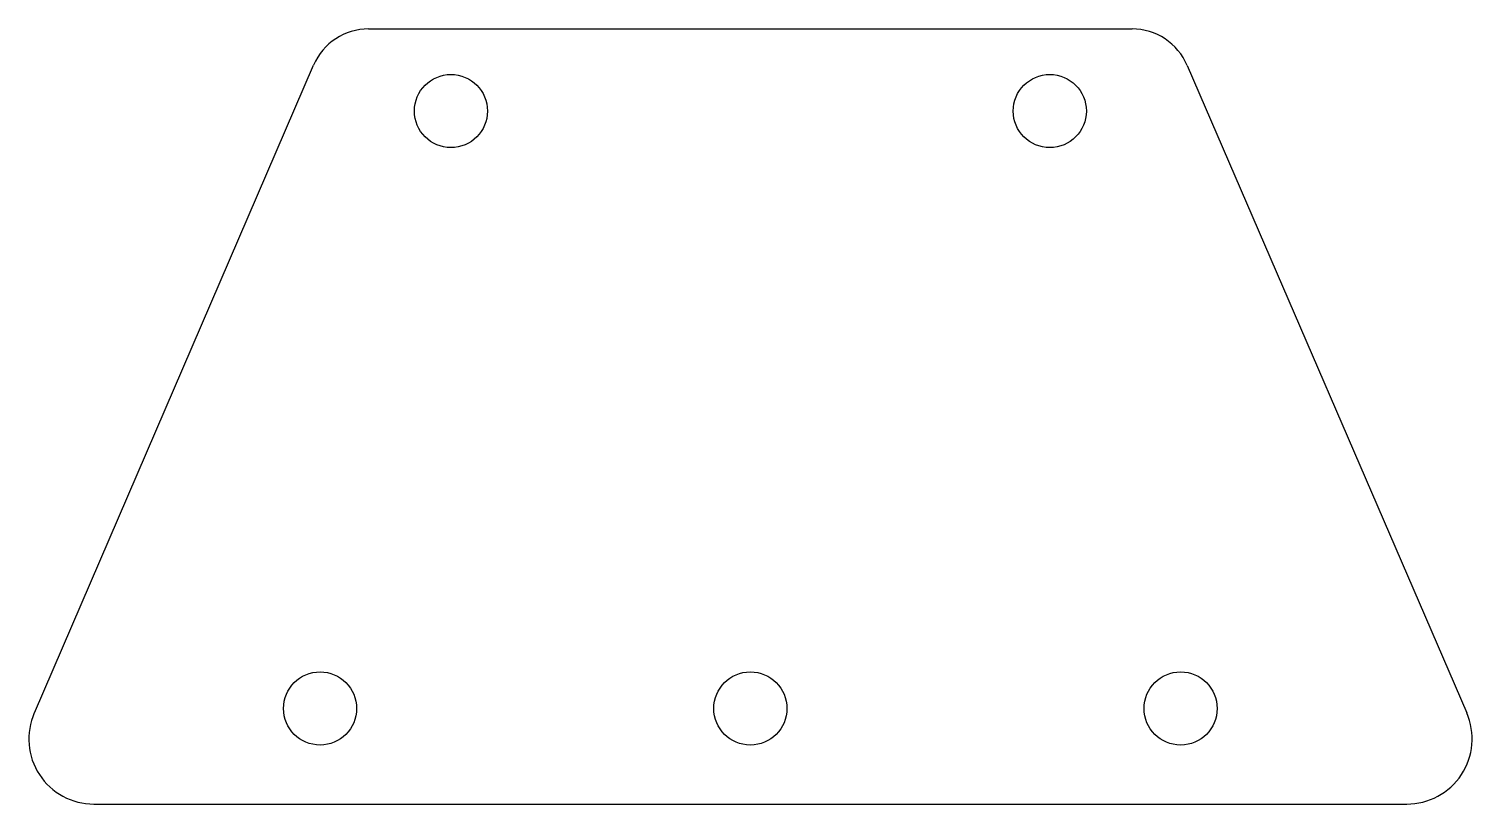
# Model space of a CAD drawing. Header units: millimetres. Extents: x 85 to 275, y 70 to 173.
import ezdxf

# ---------------------------------------------------------------- set-up
doc = ezdxf.new("R2010")
doc.units = ezdxf.units.MM

msp = doc.modelspace()

# ---------------------------------------------------------------- linework, layer by layer
for p, q in [((129.49, 172.82), (230.38, 172.82)), ((85.32, 82.48), (122.23, 168.04)), ((237.66, 168), (274.61, 82.49)), ((93.18, 70.44), (266.69, 70.44))]:
    msp.add_line(p, q)
for centre in [(140.37, 161.97), (219.51, 161.97), (123.08, 83.07), (179.94, 83.07), (236.8, 83.07)]:
    msp.add_circle(centre, 4.83)
for centre, radius, start, end in [((129.49, 164.91), 7.91, 90, 156.6651), ((230.38, 164.91), 7.91, 22.9494, 90), ((93.18, 79.03), 8.59, 156.2536, 270), ((266.69, 79.07), 8.63, 270, 23.3693)]:
    msp.add_arc(centre, radius, start, end)

doc.saveas('drawing.dxf')
